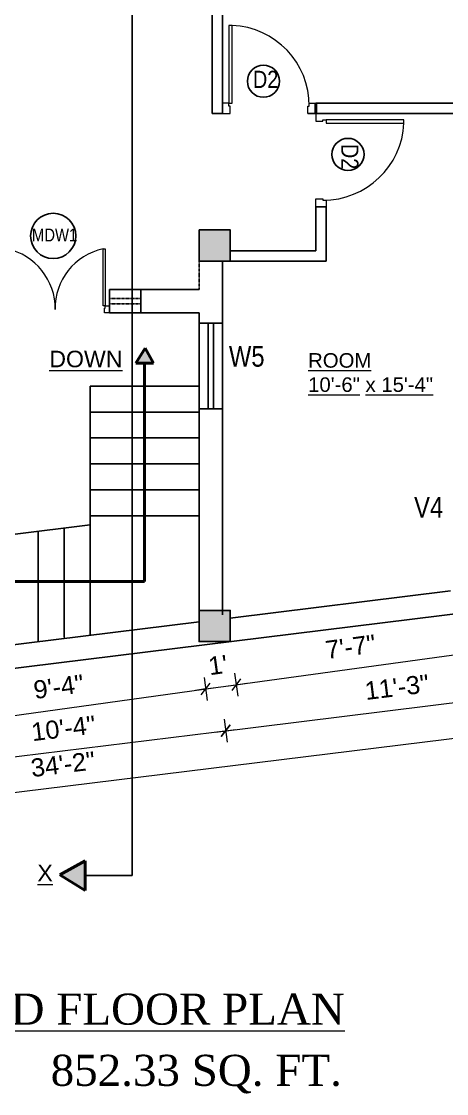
# Model space of a CAD drawing. Header units: inches. Extents: x 24614 to 27792, y -6849 to -4602.
# Drawn here: x 26211.5 to 26375.4, y -5361.7 to -4947.8 of the extents above; entities that cross this region are included whole.
import ezdxf

# ---------------------------------------------------------------- set-up
doc = ezdxf.new("R2010")
doc.units = ezdxf.units.IN
doc.header["$LTSCALE"] = 0.5
doc.header["$MEASUREMENT"] = 0
doc.header["$PDMODE"] = 66
doc.linetypes.add('DASH', pattern=[0.35, 0.25, -0.1])
for name, color, linetype, lineweight in [('A_Title Text', 105, 'Continuous', 60), ('door', 202, 'Continuous', 5), ('TEXT', 220, 'Continuous', 9), ('Text 0.200', 122, 'Continuous', 20), ('Toilet', 7, 'Continuous', 25), ('wall', 20, 'Continuous', 40)]:
    doc.layers.add(name, color=color, linetype=linetype, lineweight=lineweight)
doc.styles.add('arial', font='arial.ttf')
doc.styles.add('ordinary', font='ARIALN.TTF')
doc.styles.get("Standard").update_dxf_attribs({"font": 'arial.ttf'})
doc.dimstyles.new('Sudeep', dxfattribs={"dimtxt": 6, "dimasz": 4, "dimexe": 4.5, "dimexo": 4.5, "dimgap": 5, "dimtad": 1, "dimdec": 0, "dimlunit": 4, "dimtxsty": 'arial', "dimblk": 'OBLIQUE', "dimcen": 250, "dimdle": 4, "dimclrd": 86, "dimclre": 5, "dimclrt": 1, "dimadec": 0, "dimazin": 0, "dimtfac": 1, "dimtdec": 0, "dimtix": 1, "dimtmove": 1, "dimatfit": 3, "dimldrblk": 'OBLIQUE', "dimfxl": 4.5, "dimfxlon": 1, "dimfrac": 2, "dimlwd": 15, "dimlwe": 13, "dimarcsym": 0})

# ---------------------------------------------------------------- blocks, each defined once
blk = doc.blocks.new('_Oblique')
at = {"color": 0, "linetype": 'ByBlock', "lineweight": -2}
blk.add_line((-0.5, -0.5), (0.5, 0.5), dxfattribs=at)
blk = doc.blocks.new('*D1355')
at = {"layer": 'A_Title Text', "color": 5, "lineweight": 13, "transparency": 16777216}
for p, q in [((26281.93, -5201.06), (26283.16, -5209.98)), ((26170.95, -5216.38), (26172.18, -5225.3))]:
    blk.add_line(p, q, dxfattribs=at)
at = {"layer": 'A_Title Text', "color": 86, "lineweight": 15, "transparency": 16777216}
blk.add_line((26167.6, -5221.39), (26286.51, -5204.97), dxfattribs=at)
at = {"layer": 'Defpoints', "color": 0, "transparency": 16777216}
for p in [(26280.02, -5187.23), (26169.02, -5202.42), (26282.55, -5205.52)]:
    blk.add_point(p, dxfattribs=at)
at = {"layer": 'A_Title Text', "color": 86, "lineweight": 15, "transparency": 16777216, "xscale": 4, "yscale": 4, "zscale": 4}
for p, rotation in [((26282.55, -5205.52), 7.861618189195632), ((26171.57, -5220.84), 187.8616181891956)]:
    blk.add_blockref('_Oblique', p, dxfattribs=dict(at, rotation=rotation))
at = {"layer": 'A_Title Text', "color": 1, "transparency": 16777216, "insert": (26225.88, -5204.69), "char_height": 7, "attachment_point": 5, "rotation": 7.8616, "style": 'arial'}
blk.add_mtext('9\'-4"', dxfattribs=at)
blk = doc.blocks.new('*D1356')
at = {"layer": 'A_Title Text', "color": 5, "lineweight": 13, "transparency": 16777216}
for p, q in [((26281.93, -5201.06), (26283.16, -5209.98)), ((26293.71, -5199.43), (26294.94, -5208.35))]:
    blk.add_line(p, q, dxfattribs=at)
at = {"layer": 'A_Title Text', "color": 86, "lineweight": 15, "transparency": 16777216}
for p, q in [((26282.55, -5205.52), (26278.59, -5206.07)), ((26282.55, -5205.52), (26294.32, -5203.89)), ((26294.32, -5203.89), (26298.29, -5203.34))]:
    blk.add_line(p, q, dxfattribs=at)
at = {"layer": 'Defpoints', "color": 0, "transparency": 16777216}
for p in [(26280.02, -5187.23), (26292.02, -5187.23), (26294.32, -5203.89)]:
    blk.add_point(p, dxfattribs=at)
at = {"layer": 'A_Title Text', "color": 86, "lineweight": 15, "transparency": 16777216, "xscale": 4, "yscale": 4, "zscale": 4}
for p, rotation in [((26294.32, -5203.89), 187.8616181891956), ((26282.55, -5205.52), 7.861618189195615)]:
    blk.add_blockref('_Oblique', p, dxfattribs=dict(at, rotation=rotation))
at = {"layer": 'A_Title Text', "color": 1, "transparency": 16777216, "insert": (26287.27, -5196.27), "char_height": 7, "attachment_point": 5, "rotation": 7.8616, "style": 'arial'}
blk.add_mtext("1'", dxfattribs=at)
blk = doc.blocks.new('*D1357')
at = {"layer": 'A_Title Text', "color": 5, "lineweight": 13, "transparency": 16777216}
for p, q in [((26384.25, -5186.93), (26385.48, -5195.85)), ((26293.71, -5199.43), (26294.94, -5208.35))]:
    blk.add_line(p, q, dxfattribs=at)
at = {"layer": 'A_Title Text', "color": 86, "lineweight": 15, "transparency": 16777216}
blk.add_line((26290.36, -5204.44), (26388.83, -5190.84), dxfattribs=at)
at = {"layer": 'Defpoints', "color": 0, "transparency": 16777216}
for p in [(26381.51, -5167.1), (26292.02, -5187.23), (26384.86, -5191.39)]:
    blk.add_point(p, dxfattribs=at)
at = {"layer": 'A_Title Text', "color": 86, "lineweight": 15, "transparency": 16777216, "xscale": 4, "yscale": 4, "zscale": 4}
for p, rotation in [((26384.86, -5191.39), 7.861618189195632), ((26294.32, -5203.89), 187.8616181891956)]:
    blk.add_blockref('_Oblique', p, dxfattribs=dict(at, rotation=rotation))
at = {"layer": 'A_Title Text', "color": 1, "transparency": 16777216, "insert": (26338.43, -5189.22), "char_height": 7, "attachment_point": 5, "rotation": 7.8616, "style": 'arial'}
blk.add_mtext('7\'-7"', dxfattribs=at)
blk = doc.blocks.new('*D1361')
at = {"layer": 'A_Title Text', "color": 5, "lineweight": 13, "transparency": 16777216}
for p, q in [((26289.72, -5217.19), (26290.83, -5226.13)), ((26166.72, -5232.39), (26167.83, -5241.32))]:
    blk.add_line(p, q, dxfattribs=at)
at = {"layer": 'A_Title Text', "color": 86, "lineweight": 15, "transparency": 16777216}
blk.add_line((26163.31, -5237.35), (26294.25, -5221.17), dxfattribs=at)
at = {"layer": 'Defpoints', "color": 0, "transparency": 16777216}
for p in [(26286.02, -5187.23), (26163.02, -5202.42), (26290.28, -5221.66)]:
    blk.add_point(p, dxfattribs=at)
at = {"layer": 'A_Title Text', "color": 86, "lineweight": 15, "transparency": 16777216, "xscale": 4, "yscale": 4, "zscale": 4}
for p, rotation in [((26290.28, -5221.66), 7.042870252557994), ((26167.28, -5236.86), 187.042870252558)]:
    blk.add_blockref('_Oblique', p, dxfattribs=dict(at, rotation=rotation))
at = {"layer": 'A_Title Text', "color": 1, "transparency": 16777216, "insert": (26227.72, -5220.75), "char_height": 7, "attachment_point": 5, "rotation": 7.0429, "style": 'arial'}
blk.add_mtext('10\'-4"', dxfattribs=at)
blk = doc.blocks.new('*D1362')
at = {"layer": 'A_Title Text', "color": 5, "lineweight": 13, "transparency": 16777216}
for p, q in [((26423.87, -5200.62), (26424.97, -5209.55)), ((26289.72, -5217.19), (26290.83, -5226.13))]:
    blk.add_line(p, q, dxfattribs=at)
at = {"layer": 'A_Title Text', "color": 86, "lineweight": 15, "transparency": 16777216}
blk.add_line((26286.31, -5222.15), (26428.39, -5204.6), dxfattribs=at)
at = {"layer": 'Defpoints', "color": 0, "transparency": 16777216}
for p in [(26420.16, -5170.62), (26286.02, -5187.23), (26424.42, -5205.09)]:
    blk.add_point(p, dxfattribs=at)
at = {"layer": 'A_Title Text', "color": 86, "lineweight": 15, "transparency": 16777216, "xscale": 4, "yscale": 4, "zscale": 4}
for p, rotation in [((26424.42, -5205.09), 7.042870252557994), ((26290.28, -5221.66), 187.042870252558)]:
    blk.add_blockref('_Oblique', p, dxfattribs=dict(at, rotation=rotation))
at = {"layer": 'A_Title Text', "color": 1, "transparency": 16777216, "insert": (26356.3, -5204.86), "char_height": 7, "attachment_point": 5, "rotation": 7.0429, "style": 'arial'}
blk.add_mtext('11\'-3"', dxfattribs=at)
blk = doc.blocks.new('*D1363')
at = {"layer": 'A_Title Text', "color": 5, "lineweight": 13, "transparency": 16777216}
for p, q in [((26431.47, -5213.51), (26432.57, -5222.45)), ((26024.6, -5263.82), (26025.7, -5272.75))]:
    blk.add_line(p, q, dxfattribs=at)
at = {"layer": 'A_Title Text', "color": 86, "lineweight": 15, "transparency": 16777216}
blk.add_line((26435.99, -5217.49), (26021.18, -5268.78), dxfattribs=at)
at = {"layer": 'Defpoints', "color": 0, "transparency": 16777216}
for p in [(26426.16, -5170.62), (26019.29, -5220.92), (26025.15, -5268.28)]:
    blk.add_point(p, dxfattribs=at)
at = {"layer": 'A_Title Text', "color": 86, "lineweight": 15, "transparency": 16777216, "xscale": 4, "yscale": 4, "zscale": 4}
for p, rotation in [((26432.02, -5217.98), 7.048072108460931), ((26025.15, -5268.28), 187.0480721084609)]:
    blk.add_blockref('_Oblique', p, dxfattribs=dict(at, rotation=rotation))
at = {"layer": 'A_Title Text', "color": 1, "transparency": 16777216, "insert": (26227.53, -5234.62), "char_height": 7, "attachment_point": 5, "rotation": 7.0481, "style": 'arial'}
blk.add_mtext('34\'-2"', dxfattribs=at)

msp = doc.modelspace()

# ---------------------------------------------------------------- hatches: boundary and pattern name
at = {"layer": 'Toilet'}
for points in [[(26292.02, -5028.34), (26280.02, -5028.34), (26280.02, -5040.34), (26292.02, -5040.34)], [(26292.02, -5175.23), (26280.02, -5175.23), (26280.02, -5187.23), (26292.02, -5187.23)]]:
    msp.add_hatch(color=1, dxfattribs=at).paths.add_polyline_path(points)
at = {"layer": 'wall', "ltscale": 5}
h = msp.add_hatch(color=2, dxfattribs=at)
h.dxf.hatch_style = 1
h.paths.add_polyline_path([(26259.2, -5074.01), (26255.63, -5079.75), (26262.41, -5079.75)])
h = msp.add_hatch(color=2, dxfattribs=at)
h.dxf.hatch_style = 1
h.paths.add_polyline_path([(26226.32, -5277.28), (26236.09, -5283.35), (26236.09, -5271.82)])

# ---------------------------------------------------------------- linework, layer by layer
at = {"layer": 'door', "ltscale": 0.5}
for p, q in [((26291.52, -4979.35), (26289.02, -4979.35)), ((26291.52, -4979.35), (26289.02, -4979.35)), ((26243.86, -5057.67), (26245.53, -5057.67)), ((26243.86, -5057.67), (26245.53, -5057.67))]:
    msp.add_line(p, q, dxfattribs=at)
for points in [[(26291.52, -4949.35), (26291.52, -4979.35), (26292.77, -4979.35), (26292.77, -4949.35)], [(26291.52, -4949.35), (26291.52, -4979.35), (26292.77, -4979.35), (26292.77, -4949.35)], [(26322.52, -4979.35), (26325.02, -4979.35), (26325.02, -4983.35), (26322.02, -4983.35), (26322.02, -4980.6), (26322.52, -4980.6)], [(26322.52, -4979.35), (26325.02, -4979.35), (26325.02, -4983.35), (26322.02, -4983.35), (26322.02, -4980.6), (26322.52, -4980.6)], [(26359.02, -4985.85), (26329.02, -4985.85), (26329.02, -4987.1), (26359.02, -4987.1)], [(26359.02, -4985.85), (26329.02, -4985.85), (26329.02, -4987.1), (26359.02, -4987.1)], [(26329.02, -5016.85), (26329.02, -5019.35), (26325.02, -5019.35), (26325.02, -5016.35), (26327.77, -5016.35), (26327.77, -5016.85)], [(26243.83, -5035.66), (26243.86, -5057.67), (26243.03, -5057.67), (26242.99, -5035.66)], [(26243.83, -5035.66), (26243.86, -5057.67), (26243.03, -5057.67), (26242.99, -5035.66)]]:
    msp.add_lwpolyline(points, close=True, dxfattribs=at)
for points in [[(26289.02, -4979.35), (26289.02, -4983.35), (26292.02, -4983.35), (26292.02, -4980.6), (26291.52, -4980.6), (26291.52, -4979.35)], [(26289.02, -4979.35), (26289.02, -4983.35), (26292.02, -4983.35), (26292.02, -4980.6), (26291.52, -4980.6), (26291.52, -4979.35)], [(26329.02, -4983.35), (26325.02, -4983.35), (26325.02, -4986.35), (26327.77, -4986.35), (26327.77, -4985.85), (26329.02, -4985.85)], [(26329.02, -4983.35), (26325.02, -4983.35), (26325.02, -4986.35), (26327.77, -4986.35), (26327.77, -4985.85), (26329.02, -4985.85)], [(26245.53, -5057.67), (26245.53, -5060.34), (26243.53, -5060.34), (26243.53, -5058.51), (26243.86, -5058.51), (26243.86, -5057.67)], [(26245.53, -5057.67), (26245.53, -5060.34), (26243.53, -5060.34), (26243.53, -5058.51), (26243.86, -5058.51), (26243.86, -5057.67)]]:
    msp.add_lwpolyline(points, dxfattribs=at)
for centre, radius, start, end in [((26291.4, -4980.45), 31.13, 359.7166, 87.4662), ((26291.4, -4980.45), 31.13, 359.7166, 87.4662), ((26327.93, -4985.72), 31.13, 269.7166, 357.4662), ((26327.93, -4985.72), 31.13, 269.7166, 357.4662), ((26201.09, -5058.57), 23.43, 358.9456, 77.9801), ((26201.09, -5058.57), 23.43, 358.9456, 77.9801), ((26247.87, -5058.5), 23.36, 102.0604, 181.2274), ((26247.87, -5058.5), 23.36, 102.0604, 181.2274)]:
    msp.add_arc(centre, radius, start, end, dxfattribs=at)
at = {"layer": 'Toilet'}
for p, q in [((26254.19, -4738.27), (26254.19, -5277.59)), ((26285.02, -4871.09), (26285.02, -4983.35)), ((26289.02, -4871.09), (26289.02, -4983.35)), ((26325.02, -4983.35), (26325.02, -4979.34)), ((26325.02, -4979.35), (26412.64, -4979.35)), ((26285.02, -4983.35), (26289.02, -4983.35)), ((26325.02, -4983.34), (26322.02, -4983.34)), ((26325.02, -4983.35), (26412.74, -4983.35)), ((26325.02, -5036.34), (26325.02, -5019.35)), ((26329.02, -5019.35), (26325.02, -5019.35)), ((26329.02, -5040.34), (26329.02, -5019.35)), ((26292.02, -5036.34), (26325.02, -5036.34)), ((26289.02, -5176.92), (26289.02, -5040.34)), ((26292.02, -5040.34), (26329.02, -5040.34)), ((26245.53, -5051.34), (26280.02, -5051.34)), ((26245.53, -5051.34), (26245.53, -5060.34)), ((26257.53, -5051.34), (26257.53, -5060.34)), ((26245.53, -5060.34), (26280.02, -5060.34)), ((26280.02, -5138.64), (26280.02, -5060.34)), ((26280.02, -5064.34), (26289.02, -5064.34)), ((26280.02, -5088.64), (26238.02, -5088.64)), ((26238.02, -5088.64), (26238.02, -5142.14)), ((26280.02, -5098.64), (26238.02, -5098.64)), ((26280.02, -5097.34), (26289.02, -5097.34)), ((26280.02, -5108.64), (26238.02, -5108.64)), ((26280.02, -5118.64), (26238.02, -5118.64)), ((26280.02, -5128.64), (26238.02, -5128.64)), ((26280.02, -5138.64), (26238.02, -5138.64)), ((26280.02, -5175.23), (26280.02, -5137.48)), ((26208.02, -5145.85), (26238.02, -5142.14)), ((26228.02, -5185.69), (26228.02, -5143.37)), ((26238.02, -5184.46), (26238.02, -5142.14)), ((26218.02, -5186.93), (26218.02, -5144.61)), ((26292.02, -5178.16), (26377.01, -5167.66)), ((26043.02, -5217.99), (26426.47, -5170.62)), ((26169.02, -5193.35), (26280.02, -5179.64)), ((26254.19, -5277.59), (26236.09, -5277.59))]:
    msp.add_line(p, q, dxfattribs=at)
at = {"layer": 'Toilet', "color": 1, "linetype": 'DASH', "ltscale": 0.1}
for p, q in [((26329.02, -5019.35), (26325.02, -5019.35)), ((26280.02, -5051.34), (26280.02, -5040.34)), ((26245.53, -5054.84), (26257.53, -5054.84)), ((26245.53, -5056.84), (26257.53, -5056.84))]:
    msp.add_line(p, q, dxfattribs=at)
at = {"layer": 'Toilet', "color": 3}
for p, q in [((26283.52, -5097.34), (26283.52, -5064.34)), ((26285.52, -5097.34), (26285.52, -5064.34))]:
    msp.add_line(p, q, dxfattribs=at)
at = {"layer": 'Toilet'}
for points in [[(26280.02, -5028.34), (26292.02, -5028.34), (26292.02, -5040.34), (26280.02, -5040.34)], [(26280.02, -5175.23), (26292.02, -5175.23), (26292.02, -5187.23), (26280.02, -5187.23)]]:
    msp.add_lwpolyline(points, close=True, dxfattribs=at)
for centre, radius in [((26304.83, -4970.93), 6.19), ((26337.44, -4999.16), 6.19), ((26223.77, -5030.65), 8.73)]:
    msp.add_circle(centre, radius, dxfattribs=at)
at = {"layer": 'wall', "ltscale": 5}
msp.add_line((26325.02, -4983.35), (26325.02, -4979.35), dxfattribs=at)
msp.add_line((26325.02, -4983.35), (26325.02, -4979.35), dxfattribs=at)
msp.add_line((26325.02, -4983.35), (26325.02, -4979.35), dxfattribs=at)
msp.add_line((26325.02, -4983.35), (26325.02, -4979.35), dxfattribs=at)
msp.add_line((26325.02, -4983.35), (26325.02, -4979.35), dxfattribs=at)
msp.add_line((26325.02, -4983.35), (26325.02, -4979.35), dxfattribs=at)
at = {"layer": 'wall', "color": 1, "ltscale": 5}
for p, q in [((26259.2, -5074.01), (26255.63, -5079.75)), ((26262.41, -5079.75), (26259.2, -5074.01)), ((26255.63, -5079.75), (26262.41, -5079.75)), ((26259.02, -5079.75), (26259.02, -5163.98)), ((26259.02, -5163.98), (26194.97, -5163.98)), ((26236.09, -5271.82), (26226.32, -5277.28)), ((26236.09, -5283.35), (26236.09, -5271.82)), ((26226.32, -5277.28), (26236.09, -5283.35))]:
    msp.add_line(p, q, dxfattribs=at)

# ---------------------------------------------------------------- texts
at = {"layer": 'door', "ltscale": 0.5, "insert": (26300.81, -4966.88), "char_height": 6.664, "width": 3.6268, "attachment_point": 1, "style": 'ordinary'}
msp.add_mtext('D2', dxfattribs=at)
at = {"layer": 'door', "ltscale": 0.5, "style": 'ordinary'}
for s, insert, char_height, width, attachment_point, rotation in [('D2', (26341.49, -4995.14), 6.664, 3.6268, 1, 270), ('MDW1', (26215.56, -5027.79), 5, 3.6268, 1, 360), ('W5', (26291.53, -5081.22), 8, 4.3538, 7, 0), ('V4', (26362.94, -5139.43), 8, 4.3538, 7, 0)]:
    msp.add_mtext(s, dxfattribs=dict(at, insert=insert, char_height=char_height, width=width, attachment_point=attachment_point, rotation=rotation))
at = {"layer": 'TEXT'}
for s, insert, char_height, width, attachment_point in [('{\\LDOWN\\fArial TUR|b0|i0|c162|p34; }', (26250.47, -5081.43), 6.3775, 70.6779, 9), ('{\\fArial TUR|b0|i0|c162|p34;\\LROOM\\P1\\fArial TUR|b0|i0|c0|p34;0\\fArial TUR|b0|i0|c162|p34;\'-\\fArial TUR|b0|i0|c0|p34;6\\fArial TUR|b0|i0|c162|p34;" x 1\\fArial TUR|b0|i0|c0|p34;5\\fArial TUR|b0|i0|c162|p34;\'-\\fArial TUR|b0|i0|c0|p34;4\\fArial TUR|b0|i0|c162|p34;"}', (26322.07, -5090.93), 5.60913, 62.1621, 7), ('{\\LX}', (26223.61, -5279.77), 6.378, 70.6779, 9)]:
    msp.add_mtext(s, dxfattribs=dict(at, insert=insert, char_height=char_height, width=width, attachment_point=attachment_point))
at = {"layer": 'Text 0.200', "ltscale": 10, "char_height": 12, "attachment_point": 2}
for s, insert, width in [('{\\fTimes New Roman|b0|i0|c0|p18;\\L\\PSECOND FLOOR PLAN}', (26242.05, -5303.11), 191.0164), ('\\pi-60,l72;{\\fTimes New Roman|b0|i0|c0|p18;AREA:-^I  852.33 SQ. FT.}', (26235.94, -5346.74), 219.164)]:
    msp.add_mtext(s, dxfattribs=dict(at, insert=insert, width=width))

# ---------------------------------------------------------------- dimensions: what is measured, and where the dimension line sits
at = {"layer": 'A_Title Text'}
for base, p1, p2, angle, picture, middle in [((26384.86, -5191.39), (26292.02, -5187.23), (26381.51, -5167.1), 187.8616, '*D1357', (26338.43, -5189.22)), ((26424.42, -5205.09), (26286.02, -5187.23), (26420.16, -5170.62), 187.0429, '*D1362', (26356.3, -5204.86)), ((26290.28, -5221.66), (26163.02, -5202.42), (26286.02, -5187.23), 187.0429, '*D1361', (26227.72, -5220.75)), ((26282.55, -5205.52), (26169.02, -5202.42), (26280.02, -5187.23), 187.8616, '*D1355', (26225.88, -5204.69)), ((26294.32, -5203.89), (26280.02, -5187.23), (26292.02, -5187.23), 187.8616, '*D1356', (26287.27, -5196.27))]:
    dim = msp.add_linear_dim(base=base, p1=p1, p2=p2, angle=angle, dimstyle='Sudeep', override={"dimtxt": 7}, dxfattribs=at)
    dim.commit()
    dim.dimension.update_dxf_attribs({"geometry": picture, "text_midpoint": middle})
dim = msp.add_aligned_dim(p1=(26426.16, -5170.62), p2=(26019.29, -5220.92), distance=47.73, dimstyle='Sudeep', override={"dimtxt": 7}, dxfattribs=at)
dim.commit()
dim.dimension.update_dxf_attribs({"geometry": '*D1363', "text_midpoint": (26227.53, -5234.62)})

doc.saveas('drawing.dxf')
